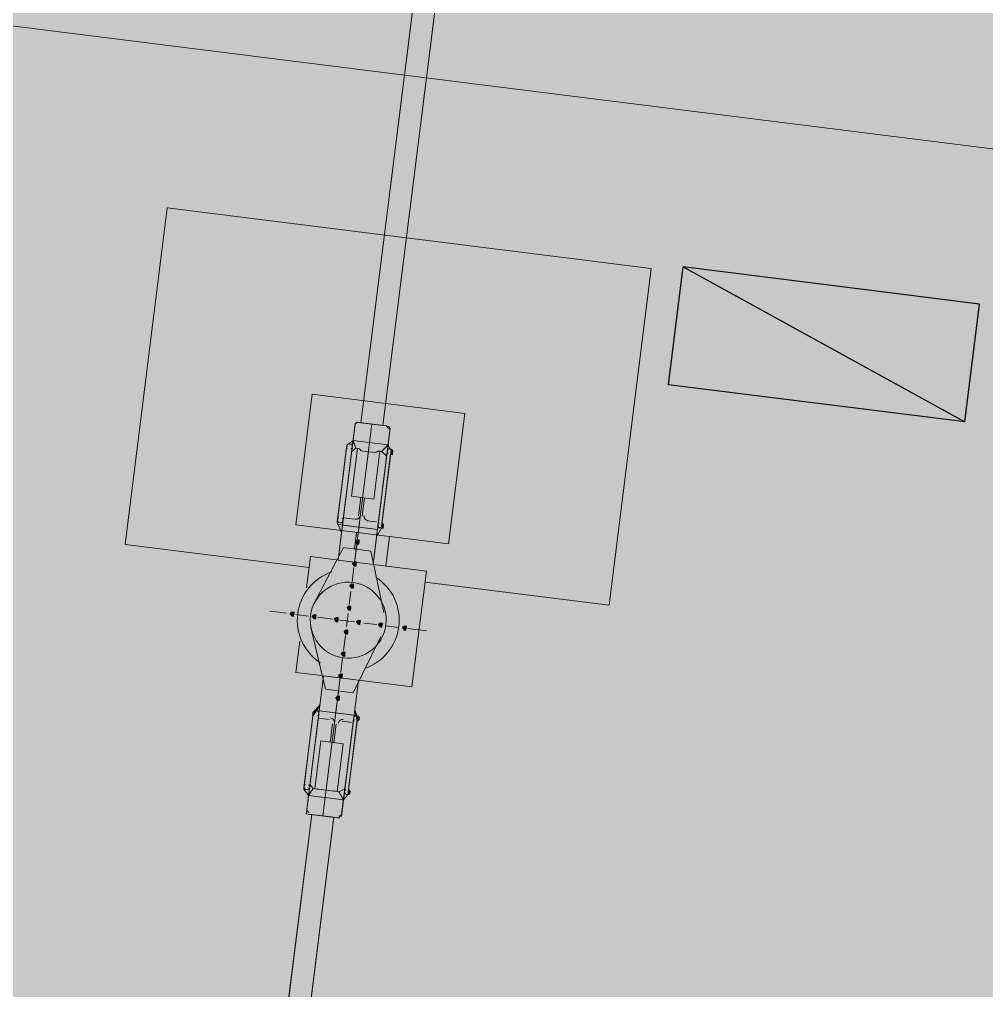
# Model space of a CAD drawing. Header units: metres. Extents: x -4 to 509425, y 7549 to 4732445.
# Drawn here: x 476010.797 to 476015.212, y 4719768.427 to 4719772.862 of the extents above; entities that cross this region are included whole.
import ezdxf

# ---------------------------------------------------------------- set-up
doc = ezdxf.new("R2010")
doc.units = ezdxf.units.M
doc.header["$LTSCALE"] = 0.01
doc.header["$MEASUREMENT"] = 0
doc.layers.get('0').update_dxf_attribs({"lineweight": 0})
doc.layers.add('_SUBESTACIÓN', color=1, linetype='Continuous')
doc.layers.add('SUBESTACION LA VID', color=253, linetype='Continuous')

# ---------------------------------------------------------------- blocks, each defined once
blk = doc.blocks.new('A$Cfff6051d')
at = {"layer": 'SUBESTACION LA VID', "transparency": 33554687}
h = blk.add_hatch(color=256, dxfattribs=at)
h.dxf.hatch_style = 2
edge = h.paths.add_edge_path()
edge.add_spline(control_points=[(476013.7597, 4719771.1938), (476013.7597, 4719771.1938), (476015.1122, 4719771.0242), (476015.1122, 4719771.0242), (476015.1122, 4719771.0242), (476013.8271, 4719771.7314), (476013.8271, 4719771.7314), (476013.8271, 4719771.7314), (476013.7597, 4719771.1938), (476013.7597, 4719771.1938)], knot_values=[0, 0, 0, 0, 1, 1, 1, 2, 2, 2, 3, 3, 3, 3], degree=3, periodic=0)
edge = h.paths.add_edge_path()
edge.add_spline(control_points=[(476015.1122, 4719771.0242), (476015.1122, 4719771.0242), (476013.8271, 4719771.7314), (476013.8271, 4719771.7314), (476013.8271, 4719771.7314), (476015.1796, 4719771.5618), (476015.1796, 4719771.5618), (476015.1796, 4719771.5618), (476015.1122, 4719771.0242), (476015.1122, 4719771.0242)], knot_values=[0, 0, 0, 0, 1, 1, 1, 2, 2, 2, 3, 3, 3, 3], degree=3, periodic=0)
h = blk.add_hatch(color=256, dxfattribs=at)
h.dxf.hatch_style = 2
h.paths.add_polyline_path([(476012.3471, 4719770.475), (476012.3481, 4719770.4834), (476012.3397, 4719770.4844), (476012.3303, 4719770.4771), (476012.3376, 4719770.4676), (476012.346, 4719770.4666)])
h = blk.add_hatch(color=256, dxfattribs=at)
h.dxf.hatch_style = 2
h.paths.add_polyline_path([(476012.3344, 4719770.3742), (476012.3355, 4719770.3826), (476012.3271, 4719770.3836), (476012.3176, 4719770.3763), (476012.325, 4719770.3668), (476012.3334, 4719770.3658)])
h = blk.add_hatch(color=256, dxfattribs=at)
h.dxf.hatch_style = 2
h.paths.add_polyline_path([(476012.3218, 4719770.2734), (476012.3228, 4719770.2818), (476012.3144, 4719770.2828), (476012.305, 4719770.2755), (476012.3123, 4719770.266), (476012.3207, 4719770.265)])
h = blk.add_hatch(color=256, dxfattribs=at)
h.dxf.hatch_style = 2
h.paths.add_polyline_path([(476012.0498, 4719770.1454), (476012.0508, 4719770.1538), (476012.0424, 4719770.1548), (476012.033, 4719770.1475), (476012.0403, 4719770.138), (476012.0487, 4719770.137)])
h = blk.add_hatch(color=256, dxfattribs=at)
h.dxf.hatch_style = 2
h.paths.add_polyline_path([(476012.1506, 4719770.1327), (476012.1516, 4719770.1411), (476012.1432, 4719770.1422), (476012.1338, 4719770.1348), (476012.1411, 4719770.1254), (476012.1495, 4719770.1243)])
h = blk.add_hatch(color=256, dxfattribs=at)
h.dxf.hatch_style = 2
h.paths.add_polyline_path([(476012.3092, 4719770.1726), (476012.3102, 4719770.181), (476012.3018, 4719770.182), (476012.2924, 4719770.1747), (476012.2997, 4719770.1652), (476012.3081, 4719770.1642)])
h = blk.add_hatch(color=256, dxfattribs=at)
h.dxf.hatch_style = 2
h.paths.add_polyline_path([(476012.2514, 4719770.1201), (476012.2524, 4719770.1285), (476012.244, 4719770.1295), (476012.2346, 4719770.1222), (476012.2419, 4719770.1127), (476012.2503, 4719770.1117)])
h = blk.add_hatch(color=256, dxfattribs=at)
h.dxf.hatch_style = 2
h.paths.add_polyline_path([(476012.3522, 4719770.1074), (476012.3532, 4719770.1158), (476012.3448, 4719770.1169), (476012.3354, 4719770.1096), (476012.3427, 4719770.1001), (476012.3511, 4719770.099)])
h = blk.add_hatch(color=256, dxfattribs=at)
h.dxf.hatch_style = 2
h.paths.add_polyline_path([(476012.453, 4719770.0948), (476012.454, 4719770.1032), (476012.4456, 4719770.1043), (476012.4362, 4719770.0969), (476012.4435, 4719770.0875), (476012.4519, 4719770.0864)])
h = blk.add_hatch(color=256, dxfattribs=at)
h.dxf.hatch_style = 2
h.paths.add_polyline_path([(476012.2955, 4719770.0634), (476012.2965, 4719770.0718), (476012.2881, 4719770.0728), (476012.2787, 4719770.0655), (476012.286, 4719770.056), (476012.2944, 4719770.055)])
h = blk.add_hatch(color=256, dxfattribs=at)
h.dxf.hatch_style = 2
h.paths.add_polyline_path([(476012.5622, 4719770.0811), (476012.5632, 4719770.0895), (476012.5548, 4719770.0906), (476012.5454, 4719770.0832), (476012.5527, 4719770.0738), (476012.5611, 4719770.0727)])
h = blk.add_hatch(color=256, dxfattribs=at)
h.dxf.hatch_style = 2
h.paths.add_polyline_path([(476012.2828, 4719769.9626), (476012.2839, 4719769.971), (476012.2755, 4719769.972), (476012.266, 4719769.9647), (476012.2734, 4719769.9552), (476012.2818, 4719769.9542)])
h = blk.add_hatch(color=256, dxfattribs=at)
h.dxf.hatch_style = 2
h.paths.add_polyline_path([(476012.2702, 4719769.8618), (476012.2712, 4719769.8702), (476012.2628, 4719769.8712), (476012.2534, 4719769.8639), (476012.2607, 4719769.8544), (476012.2691, 4719769.8534)])
h = blk.add_hatch(color=256, dxfattribs=at)
h.dxf.hatch_style = 2
h.paths.add_polyline_path([(476012.2576, 4719769.7609), (476012.2586, 4719769.7693), (476012.2502, 4719769.7704), (476012.2408, 4719769.7631), (476012.2481, 4719769.7536), (476012.2565, 4719769.7525)])
at = {"layer": 'SUBESTACION LA VID', "lineweight": 15}
for p, q in [((476076.1032, 4719764.6406), (475978.6258, 4719776.8613)), ((476013.0265, 4719776.371), (476012.3557, 4719771.02)), ((476013.1273, 4719776.3583), (476012.4565, 4719771.0073)), ((476012.3389, 4719771.0221), (476012.4733, 4719771.0052)), ((476012.2916, 4719770.9171), (476012.3199, 4719770.9391)), ((476012.2484, 4719770.5727), (476012.2905, 4719770.9087)), ((476012.3157, 4719770.9055), (476012.2736, 4719770.5695)), ((476012.3136, 4719770.8887), (476012.3325, 4719770.9034)), ((476012.4753, 4719770.8855), (476012.4332, 4719770.5495)), ((476012.45, 4719770.5474), (476012.4921, 4719770.8834)), ((476012.4732, 4719770.8687), (476012.4501, 4719770.8887)), ((476012.345, 4719770.5947), (476012.3555, 4719770.6787)), ((476012.3618, 4719770.5926), (476012.3723, 4719770.6766)), ((476012.2473, 4719770.5643), (476012.2673, 4719770.5191)), ((476012.3418, 4719770.5012), (476012.3492, 4719770.56)), ((476012.449, 4719770.539), (476012.4269, 4719770.4991)), ((476012.3355, 4719770.5191), (476012.3261, 4719770.4435)), ((476012.4867, 4719770.5001), (476012.4699, 4719770.3657)), ((476012.3281, 4719770.392), (476012.3366, 4719770.4592)), ((476012.2757, 4719770.4498), (476012.1411, 4719770.1936)), ((476012.4017, 4719770.434), (476012.2757, 4719770.4498)), ((476012.4017, 4719770.434), (476012.4604, 4719770.1536)), ((476012.3155, 4719770.2912), (476012.3239, 4719770.3584)), ((476012.3029, 4719770.1904), (476012.3102, 4719770.2492)), ((476012.0162, 4719770.1496), (476011.9406, 4719770.159)), ((476012.117, 4719770.1369), (476012.0582, 4719770.1443)), ((476012.2902, 4719770.0896), (476012.2976, 4719770.1484)), ((476012.2262, 4719770.1232), (476012.159, 4719770.1317)), ((476012.327, 4719770.1106), (476012.2598, 4719770.119)), ((476012.4278, 4719770.098), (476012.369, 4719770.1053)), ((476012.1946, 4719769.803), (476012.1275, 4719770.0844)), ((476012.5286, 4719770.0853), (476012.4698, 4719770.0927)), ((476012.6546, 4719770.0695), (476012.5706, 4719770.0801)), ((476012.2765, 4719769.9804), (476012.285, 4719770.0476)), ((476012.3206, 4719769.7872), (476012.4467, 4719770.0444)), ((476012.2639, 4719769.8796), (476012.2723, 4719769.9468)), ((476012.2513, 4719769.7788), (476012.2597, 4719769.846)), ((476012.3206, 4719769.7872), (476012.1946, 4719769.803)), ((476012.1389, 4719769.699), (476012.1683, 4719769.7295)), ((476012.2386, 4719769.678), (476012.246, 4719769.7368)), ((476012.3405, 4719769.6738), (476012.3279, 4719769.7095)), ((476012.1378, 4719769.6906), (476012.0957, 4719769.3546)), ((476012.1209, 4719769.3515), (476012.163, 4719769.6875)), ((476012.2805, 4719769.3315), (476012.3226, 4719769.6675)), ((476012.3394, 4719769.6654), (476012.2973, 4719769.3293)), ((476012.226, 4719769.6455), (476012.2155, 4719769.5614)), ((476012.2428, 4719769.6433), (476012.2323, 4719769.5593)), ((476012.123, 4719769.3683), (476012.1377, 4719769.3494)), ((476012.2826, 4719769.3483), (476012.2553, 4719769.3346)), ((476012.2962, 4719769.3209), (476012.2763, 4719769.2979)), ((476012.1313, 4719769.2307), (476011.3994, 4719763.3925)), ((476012.2322, 4719769.2181), (476011.5002, 4719763.3798)), ((476012.249, 4719769.216), (476012.1145, 4719769.2328))]:
    blk.add_line(p, q, dxfattribs=at)
at = {"layer": 'SUBESTACION LA VID', "lineweight": 0}
for p, q in [((476012.4269, 4719770.4991), (476012.488, 4719770.9863)), ((476012.2884, 4719770.8919), (476012.2916, 4719770.9171)), ((476012.2884, 4719770.8919), (476012.2916, 4719770.9171)), ((476012.2895, 4719770.9003), (476012.2916, 4719770.9171)), ((476012.2895, 4719770.9003), (476012.2905, 4719770.9087)), ((476012.2895, 4719770.9003), (476012.2905, 4719770.9087)), ((476012.49, 4719770.8666), (476012.4932, 4719770.8918)), ((476012.4911, 4719770.875), (476012.4932, 4719770.8918)), ((476012.5005, 4719770.8824), (476012.5005, 4719770.8824)), ((476012.2473, 4719770.5643), (476012.2495, 4719770.5811)), ((476012.2473, 4719770.5643), (476012.2484, 4719770.5727)), ((476012.449, 4719770.539), (476012.4511, 4719770.5558)), ((476012.449, 4719770.539), (476012.4511, 4719770.5558)), ((476012.4574, 4719770.5379), (476012.4584, 4719770.5463)), ((476012.1683, 4719769.7295), (476012.1083, 4719769.2507)), ((476012.1389, 4719769.699), (476012.1368, 4719769.6822)), ((476012.1389, 4719769.699), (476012.1368, 4719769.6822)), ((476012.1389, 4719769.699), (476012.1378, 4719769.6906)), ((476012.3279, 4719769.7095), (476012.3384, 4719769.657)), ((476012.3405, 4719769.6738), (476012.3384, 4719769.657)), ((476012.3489, 4719769.6727), (476012.3478, 4719769.6643)), ((476012.0967, 4719769.363), (476012.0946, 4719769.3462)), ((476012.0967, 4719769.363), (476012.0946, 4719769.3462)), ((476012.0957, 4719769.3546), (476012.0957, 4719769.3546)), ((476012.2994, 4719769.3461), (476012.2962, 4719769.3209)), ((476012.2994, 4719769.3461), (476012.2962, 4719769.3209)), ((476012.3068, 4719769.3367), (476012.2962, 4719769.3209)), ((476012.3068, 4719769.3367), (476012.2962, 4719769.3209)), ((476012.3068, 4719769.3367), (476012.3057, 4719769.3283)), ((476012.3068, 4719769.3367), (476012.3057, 4719769.3283)), ((476012.1313, 4719769.2307), (476012.2322, 4719769.2181))]:
    blk.add_line(p, q, dxfattribs=at)
at = {"layer": 'SUBESTACION LA VID', "lineweight": 15}
for points in [[(476013.0265, 4719776.371), (476013.1273, 4719776.3583), (476012.4565, 4719771.0073), (476012.3557, 4719771.02), (476013.0265, 4719776.371)], [(476012.6484, 4719770.2922), (476013.4884, 4719770.1868), (476013.6811, 4719771.7241), (476011.4718, 4719772.0011), (476011.2791, 4719770.4638), (476012.1192, 4719770.3585)], [(476015.1796, 4719771.5618), (476013.8271, 4719771.7314), (476013.7597, 4719771.1938), (476015.1122, 4719771.0242), (476015.1796, 4719771.5618)], [(476012.8303, 4719771.0629), (476012.1331, 4719771.1503), (476012.0583, 4719770.5538), (476012.7556, 4719770.4664), (476012.8303, 4719771.0629)], [(476012.4061, 4719771.0137), (476012.3389, 4719771.0221), (476012.3294, 4719771.0147), (476012.3284, 4719771.0063), (476012.3199, 4719770.9391), (476012.2916, 4719770.9171), (476012.2905, 4719770.9087), (476012.2895, 4719770.9003), (476012.2884, 4719770.8919), (476012.2695, 4719770.7407), (476012.2495, 4719770.5811), (476012.2484, 4719770.5727), (476012.2473, 4719770.5643), (476012.2673, 4719770.5191), (476012.2515, 4719770.3931), (476012.3271, 4719770.3836), (476012.4061, 4719771.0137)], [(476012.488, 4719770.9863), (476012.4795, 4719770.9191), (476012.3199, 4719770.9391), (476012.3284, 4719771.0063)], [(476012.4061, 4719771.0137), (476012.4733, 4719771.0052), (476012.4806, 4719770.9958), (476012.489, 4719770.9947), (476012.488, 4719770.9863), (476012.4795, 4719770.9191), (476012.4932, 4719770.8918), (476012.5005, 4719770.8824), (476012.4995, 4719770.874), (476012.4911, 4719770.875), (476012.49, 4719770.8666), (476012.4711, 4719770.7154), (476012.4511, 4719770.5558), (476012.4584, 4719770.5463), (476012.4574, 4719770.5379), (476012.449, 4719770.539), (476012.4269, 4719770.4991), (476012.4111, 4719770.3731), (476012.3271, 4719770.3836), (476012.4061, 4719771.0137)], [(476012.3199, 4719770.9391), (476012.3325, 4719770.9034), (476012.3409, 4719770.9024), (476012.3493, 4719770.9013), (476012.3567, 4719770.8919), (476012.3903, 4719770.8877), (476012.4239, 4719770.8834), (476012.4333, 4719770.8908), (476012.4417, 4719770.8897), (476012.4501, 4719770.8887), (476012.4795, 4719770.9191), (476012.4932, 4719770.8918)], [(476012.3409, 4719770.9024), (476012.3135, 4719770.684), (476012.4143, 4719770.6713), (476012.4417, 4719770.8897)], [(476012.2757, 4719770.5863), (476012.3009, 4719770.5832), (476012.3261, 4719770.58)], [(476012.2515, 4719770.3931), (476012.2715, 4719770.5527), (476012.4311, 4719770.5327), (476012.4111, 4719770.3731), (476012.2515, 4719770.3931)], [(476012.2547, 4719770.5548), (476012.2883, 4719770.5506), (476012.3471, 4719770.5432)], [(476012.4311, 4719770.5327), (476012.3975, 4719770.5369), (476012.3471, 4719770.5432)], [(476012.4269, 4719770.5674), (476012.4101, 4719770.5695), (476012.3849, 4719770.5726)], [(476012.2431, 4719770.3942), (476012.1255, 4719770.4089), (476012.1076, 4719770.2661)], [(476012.3447, 4719769.8439), (476012.5884, 4719769.8133), (476012.6547, 4719770.3426), (476012.4111, 4719770.3731)], [(476012.077, 4719770.0225), (476012.0591, 4719769.8797), (476012.1767, 4719769.8649)], [(476012.1818, 4719769.2244), (476012.1145, 4719769.2328), (476012.1061, 4719769.2339), (476012.1072, 4719769.2423), (476012.1083, 4719769.2507), (476012.1167, 4719769.3179), (476012.0946, 4719769.3462), (476012.0957, 4719769.3546), (476012.0967, 4719769.363), (476012.0978, 4719769.3714), (476012.1168, 4719769.5226), (476012.1368, 4719769.6822), (476012.1378, 4719769.6906), (476012.1389, 4719769.699), (476012.1683, 4719769.7295), (476012.1851, 4719769.8639), (476012.2607, 4719769.8544), (476012.1818, 4719769.2244)], [(476012.3447, 4719769.8439), (476012.3247, 4719769.6843), (476012.1651, 4719769.7043), (476012.1851, 4719769.8639), (476012.3447, 4719769.8439)], [(476012.1818, 4719769.2244), (476012.249, 4719769.216), (476012.2574, 4719769.2149), (476012.2584, 4719769.2233), (476012.2668, 4719769.2223), (476012.2679, 4719769.2307), (476012.2763, 4719769.2979), (476012.2962, 4719769.3209), (476012.3057, 4719769.3283), (476012.3068, 4719769.3367), (476012.2984, 4719769.3377), (476012.2994, 4719769.3461), (476012.3184, 4719769.4974), (476012.3384, 4719769.657), (476012.3478, 4719769.6643), (476012.3489, 4719769.6727), (476012.3405, 4719769.6738), (476012.3279, 4719769.7095), (476012.3447, 4719769.8439), (476012.2607, 4719769.8544), (476012.1818, 4719769.2244)], [(476012.1567, 4719769.7053), (476012.1903, 4719769.7011), (476012.2491, 4719769.6937)], [(476012.1609, 4719769.6707), (476012.1861, 4719769.6675), (476012.2113, 4719769.6644)], [(476012.3331, 4719769.6832), (476012.2995, 4719769.6874), (476012.2491, 4719769.6937)], [(476012.3121, 4719769.6517), (476012.2953, 4719769.6538), (476012.2701, 4719769.657)], [(476012.2469, 4719769.3357), (476012.2743, 4719769.5541), (476012.1735, 4719769.5667), (476012.1461, 4719769.3483)], [(476012.2763, 4719769.2979), (476012.2553, 4719769.3346), (476012.2469, 4719769.3357), (476012.2385, 4719769.3367), (476012.2301, 4719769.3378), (476012.1965, 4719769.342), (476012.1629, 4719769.3462), (476012.1545, 4719769.3472), (476012.1461, 4719769.3483), (476012.1377, 4719769.3494), (476012.1167, 4719769.3179), (476012.0946, 4719769.3462)], [(476012.1083, 4719769.2507), (476012.1167, 4719769.3179), (476012.2763, 4719769.2979), (476012.2679, 4719769.2307)], [(476012.1313, 4719769.2307), (476012.2322, 4719769.2181), (476011.5002, 4719763.3798), (476011.3994, 4719763.3925), (476012.1313, 4719769.2307)]]:
    blk.add_lwpolyline(points, dxfattribs=at)
at = {"layer": 'SUBESTACION LA VID', "lineweight": 0}
for points in [[(476012.2515, 4719770.3931), (476012.3294, 4719771.0147), (476012.2673, 4719770.5191), (476012.3284, 4719771.0063)], [(476012.4111, 4719770.3731), (476012.489, 4719770.9947), (476012.4269, 4719770.4991)], [(476012.2884, 4719770.8919), (476012.2916, 4719770.9171), (476012.2895, 4719770.9003), (476012.2916, 4719770.9171)], [(476012.49, 4719770.8666), (476012.4932, 4719770.8918), (476012.4511, 4719770.5558)], [(476012.4711, 4719770.7154), (476012.4932, 4719770.8918), (476012.49, 4719770.8666)], [(476012.4995, 4719770.874), (476012.5005, 4719770.8824), (476012.4911, 4719770.875), (476012.4932, 4719770.8918)], [(476012.2495, 4719770.5811), (476012.2473, 4719770.5643), (476012.2484, 4719770.5727), (476012.2473, 4719770.5643)], [(476012.4584, 4719770.5463), (476012.449, 4719770.539), (476012.4511, 4719770.5558)], [(476012.4574, 4719770.5379), (476012.4584, 4719770.5463), (476012.4574, 4719770.5379)], [(476012.1851, 4719769.8639), (476012.1072, 4719769.2423), (476012.1683, 4719769.7295)], [(476012.3447, 4719769.8439), (476012.2668, 4719769.2223), (476012.3279, 4719769.7095), (476012.2679, 4719769.2307)], [(476012.1378, 4719769.6906), (476012.1389, 4719769.699), (476012.1368, 4719769.6822)], [(476012.1389, 4719769.699), (476012.1378, 4719769.6906), (476012.1389, 4719769.699)], [(476012.3279, 4719769.7095), (476012.3384, 4719769.657), (476012.3279, 4719769.7095)], [(476012.0978, 4719769.3714), (476012.0946, 4719769.3462), (476012.1368, 4719769.6822)], [(476012.3384, 4719769.657), (476012.3489, 4719769.6727), (476012.3478, 4719769.6643), (476012.3489, 4719769.6727)], [(476012.1168, 4719769.5226), (476012.0946, 4719769.3462), (476012.0978, 4719769.3714)], [(476012.0967, 4719769.363), (476012.0957, 4719769.3546), (476012.0967, 4719769.363), (476012.0946, 4719769.3462)], [(476012.2984, 4719769.3377), (476012.2962, 4719769.3209), (476012.2984, 4719769.3377)]]:
    blk.add_lwpolyline(points, dxfattribs=at)
at = {"layer": 'SUBESTACION LA VID'}
for points in [[(476012.3471, 4719770.475), (476012.3481, 4719770.4834), (476012.3397, 4719770.4844), (476012.3303, 4719770.4771), (476012.3376, 4719770.4676), (476012.346, 4719770.4666)], [(476012.3344, 4719770.3742), (476012.3355, 4719770.3826), (476012.3271, 4719770.3836), (476012.3176, 4719770.3763), (476012.325, 4719770.3668), (476012.3334, 4719770.3658)], [(476012.3218, 4719770.2734), (476012.3228, 4719770.2818), (476012.3144, 4719770.2828), (476012.305, 4719770.2755), (476012.3123, 4719770.266), (476012.3207, 4719770.265)], [(476012.0498, 4719770.1454), (476012.0508, 4719770.1538), (476012.0424, 4719770.1548), (476012.033, 4719770.1475), (476012.0403, 4719770.138), (476012.0487, 4719770.137)], [(476012.1506, 4719770.1327), (476012.1516, 4719770.1411), (476012.1432, 4719770.1422), (476012.1338, 4719770.1348), (476012.1411, 4719770.1254), (476012.1495, 4719770.1243)], [(476012.3092, 4719770.1726), (476012.3102, 4719770.181), (476012.3018, 4719770.182), (476012.2924, 4719770.1747), (476012.2997, 4719770.1652), (476012.3081, 4719770.1642)], [(476012.2514, 4719770.1201), (476012.2524, 4719770.1285), (476012.244, 4719770.1295), (476012.2346, 4719770.1222), (476012.2419, 4719770.1127), (476012.2503, 4719770.1117)], [(476012.3522, 4719770.1074), (476012.3532, 4719770.1158), (476012.3448, 4719770.1169), (476012.3354, 4719770.1096), (476012.3427, 4719770.1001), (476012.3511, 4719770.099)], [(476012.453, 4719770.0948), (476012.454, 4719770.1032), (476012.4456, 4719770.1043), (476012.4362, 4719770.0969), (476012.4435, 4719770.0875), (476012.4519, 4719770.0864)], [(476012.2955, 4719770.0634), (476012.2965, 4719770.0718), (476012.2881, 4719770.0728), (476012.2787, 4719770.0655), (476012.286, 4719770.056), (476012.2944, 4719770.055)], [(476012.5622, 4719770.0811), (476012.5632, 4719770.0895), (476012.5548, 4719770.0906), (476012.5454, 4719770.0832), (476012.5527, 4719770.0738), (476012.5611, 4719770.0727)], [(476012.2828, 4719769.9626), (476012.2839, 4719769.971), (476012.2755, 4719769.972), (476012.266, 4719769.9647), (476012.2734, 4719769.9552), (476012.2818, 4719769.9542)], [(476012.2702, 4719769.8618), (476012.2712, 4719769.8702), (476012.2628, 4719769.8712), (476012.2534, 4719769.8639), (476012.2607, 4719769.8544), (476012.2691, 4719769.8534)], [(476012.2576, 4719769.7609), (476012.2586, 4719769.7693), (476012.2502, 4719769.7704), (476012.2408, 4719769.7631), (476012.2481, 4719769.7536), (476012.2565, 4719769.7525)]]:
    blk.add_lwpolyline(points, close=True, dxfattribs=at)
at = {"layer": 'SUBESTACION LA VID', "lineweight": 0}
for points in [[(476012.3471, 4719770.475), (476012.3481, 4719770.4834), (476012.3397, 4719770.4844), (476012.3303, 4719770.4771), (476012.3376, 4719770.4676), (476012.346, 4719770.4666)], [(476012.3344, 4719770.3742), (476012.3355, 4719770.3826), (476012.3271, 4719770.3836), (476012.3176, 4719770.3763), (476012.325, 4719770.3668), (476012.3334, 4719770.3658)], [(476012.3218, 4719770.2734), (476012.3228, 4719770.2818), (476012.3144, 4719770.2828), (476012.305, 4719770.2755), (476012.3123, 4719770.266), (476012.3207, 4719770.265)], [(476012.0498, 4719770.1454), (476012.0508, 4719770.1538), (476012.0424, 4719770.1548), (476012.033, 4719770.1475), (476012.0403, 4719770.138), (476012.0487, 4719770.137)], [(476012.1506, 4719770.1327), (476012.1516, 4719770.1411), (476012.1432, 4719770.1422), (476012.1338, 4719770.1348), (476012.1411, 4719770.1254), (476012.1495, 4719770.1243)], [(476012.3092, 4719770.1726), (476012.3102, 4719770.181), (476012.3018, 4719770.182), (476012.2924, 4719770.1747), (476012.2997, 4719770.1652), (476012.3081, 4719770.1642)], [(476012.2514, 4719770.1201), (476012.2524, 4719770.1285), (476012.244, 4719770.1295), (476012.2346, 4719770.1222), (476012.2419, 4719770.1127), (476012.2503, 4719770.1117)], [(476012.3522, 4719770.1074), (476012.3532, 4719770.1158), (476012.3448, 4719770.1169), (476012.3354, 4719770.1096), (476012.3427, 4719770.1001), (476012.3511, 4719770.099)], [(476012.453, 4719770.0948), (476012.454, 4719770.1032), (476012.4456, 4719770.1043), (476012.4362, 4719770.0969), (476012.4435, 4719770.0875), (476012.4519, 4719770.0864)], [(476012.2955, 4719770.0634), (476012.2965, 4719770.0718), (476012.2881, 4719770.0728), (476012.2787, 4719770.0655), (476012.286, 4719770.056), (476012.2944, 4719770.055)], [(476012.5622, 4719770.0811), (476012.5632, 4719770.0895), (476012.5548, 4719770.0906), (476012.5454, 4719770.0832), (476012.5527, 4719770.0738), (476012.5611, 4719770.0727)], [(476012.2828, 4719769.9626), (476012.2839, 4719769.971), (476012.2755, 4719769.972), (476012.266, 4719769.9647), (476012.2734, 4719769.9552), (476012.2818, 4719769.9542)], [(476012.2702, 4719769.8618), (476012.2712, 4719769.8702), (476012.2628, 4719769.8712), (476012.2534, 4719769.8639), (476012.2607, 4719769.8544), (476012.2691, 4719769.8534)], [(476012.2576, 4719769.7609), (476012.2586, 4719769.7693), (476012.2502, 4719769.7704), (476012.2408, 4719769.7631), (476012.2481, 4719769.7536), (476012.2565, 4719769.7525)]]:
    blk.add_lwpolyline(points, close=True, dxfattribs=at)
at = {"layer": 'SUBESTACION LA VID'}
for points in [[(476013.7597, 4719771.1938), (476013.7597, 4719771.1938), (476015.1122, 4719771.0242), (476015.1122, 4719771.0242), (476015.1122, 4719771.0242), (476013.8271, 4719771.7314), (476013.8271, 4719771.7314), (476013.8271, 4719771.7314), (476013.7597, 4719771.1938), (476013.7597, 4719771.1938)], [(476015.1122, 4719771.0242), (476015.1122, 4719771.0242), (476013.8271, 4719771.7314), (476013.8271, 4719771.7314), (476013.8271, 4719771.7314), (476015.1796, 4719771.5618), (476015.1796, 4719771.5618), (476015.1796, 4719771.5618), (476015.1122, 4719771.0242), (476015.1122, 4719771.0242)], [(476012.1368, 4719769.6822), (476012.1368, 4719769.6822), (476012.1683, 4719769.7295), (476012.1683, 4719769.7295), (476012.1683, 4719769.7295), (476012.1389, 4719769.699), (476012.1389, 4719769.699), (476012.1389, 4719769.699), (476012.1368, 4719769.6822), (476012.1368, 4719769.6822)]]:
    blk.add_open_spline(points, degree=3, knots=[0, 0, 0, 0, 1, 1, 1, 2, 2, 2, 3, 3, 3, 3], dxfattribs=at)
at = {"layer": 'SUBESTACION LA VID', "lineweight": 0}
for points in [[(476013.7597, 4719771.1938), (476013.7597, 4719771.1938), (476015.1122, 4719771.0242), (476015.1122, 4719771.0242), (476015.1122, 4719771.0242), (476013.8271, 4719771.7314), (476013.8271, 4719771.7314), (476013.8271, 4719771.7314), (476013.7597, 4719771.1938), (476013.7597, 4719771.1938)], [(476015.1122, 4719771.0242), (476015.1122, 4719771.0242), (476013.8271, 4719771.7314), (476013.8271, 4719771.7314), (476013.8271, 4719771.7314), (476015.1796, 4719771.5618), (476015.1796, 4719771.5618), (476015.1796, 4719771.5618), (476015.1122, 4719771.0242), (476015.1122, 4719771.0242)], [(476012.1368, 4719769.6822), (476012.1368, 4719769.6822), (476012.1683, 4719769.7295), (476012.1683, 4719769.7295), (476012.1683, 4719769.7295), (476012.1389, 4719769.699), (476012.1389, 4719769.699), (476012.1389, 4719769.699), (476012.1368, 4719769.6822), (476012.1368, 4719769.6822)]]:
    blk.add_open_spline(points, degree=3, knots=[0, 0, 0, 0, 1, 1, 1, 2, 2, 2, 3, 3, 3, 3], dxfattribs=at)
at = {"layer": 'SUBESTACION LA VID', "lineweight": 15}
for points in [[(476012.3431, 4719771.0215), (476012.3361, 4719771.0224), (476012.3298, 4719771.0175), (476012.3289, 4719771.0105)], [(476012.3303, 4719770.5795), (476012.3419, 4719770.578), (476012.3525, 4719770.5862), (476012.3539, 4719770.5978)], [(476012.3707, 4719770.5957), (476012.3693, 4719770.5841), (476012.3775, 4719770.5735), (476012.3891, 4719770.5721)], [(476012.2349, 4719769.6486), (476012.2364, 4719769.6602), (476012.2282, 4719769.6708), (476012.2166, 4719769.6722)], [(476012.2754, 4719769.6649), (476012.2638, 4719769.6663), (476012.2532, 4719769.6581), (476012.2517, 4719769.6465)], [(476012.2542, 4719769.2238), (476012.2612, 4719769.223), (476012.2675, 4719769.2279), (476012.2684, 4719769.2348)]]:
    blk.add_open_spline(points, degree=3, dxfattribs=at)
for points, knots in [([(476012.4885, 4719770.9905), (476012.4889, 4719770.9939), (476012.488, 4719770.9972), (476012.4859, 4719770.9999), (476012.4839, 4719771.0026), (476012.4808, 4719771.0043), (476012.4775, 4719771.0047)], [0, 0, 0, 0, 1, 1, 1, 2, 2, 2, 2]), ([(476012.3052, 4719770.9239), (476012.2998, 4719770.9246), (476012.2946, 4719770.9217), (476012.2922, 4719770.9168), (476012.2898, 4719770.9119), (476012.2909, 4719770.9061), (476012.2947, 4719770.9022)], [0, 0, 0, 0, 1, 1, 1, 2, 2, 2, 2]), ([(476012.3162, 4719770.9097), (476012.3171, 4719770.9167), (476012.3122, 4719770.923), (476012.3052, 4719770.9239), (476012.2983, 4719770.9248), (476012.2919, 4719770.9198), (476012.291, 4719770.9129)], [0, 0, 0, 0, 1, 1, 1, 2, 2, 2, 2]), ([(476012.31, 4719770.9003), (476012.3147, 4719770.9031), (476012.3172, 4719770.9085), (476012.3161, 4719770.9138), (476012.315, 4719770.9192), (476012.3106, 4719770.9232), (476012.3052, 4719770.9239)], [0, 0, 0, 0, 1, 1, 1, 2, 2, 2, 2]), ([(476012.49, 4719770.9007), (476012.4846, 4719770.9014), (476012.4794, 4719770.8986), (476012.477, 4719770.8937), (476012.4746, 4719770.8888), (476012.4757, 4719770.8829), (476012.4796, 4719770.8791)], [0, 0, 0, 0, 1, 1, 1, 2, 2, 2, 2]), ([(476012.5011, 4719770.8866), (476012.5019, 4719770.8935), (476012.497, 4719770.8999), (476012.49, 4719770.9007), (476012.4831, 4719770.9016), (476012.4767, 4719770.8967), (476012.4759, 4719770.8897)], [0, 0, 0, 0, 1, 1, 1, 2, 2, 2, 2]), ([(476012.4948, 4719770.8772), (476012.4996, 4719770.8799), (476012.502, 4719770.8853), (476012.5009, 4719770.8907), (476012.4998, 4719770.896), (476012.4954, 4719770.9001), (476012.49, 4719770.9007)], [0, 0, 0, 0, 1, 1, 1, 2, 2, 2, 2]), ([(476012.2551, 4719770.5863), (476012.2504, 4719770.5835), (476012.248, 4719770.5781), (476012.2491, 4719770.5728), (476012.2502, 4719770.5674), (476012.2545, 4719770.5634), (476012.2599, 4719770.5627)], [0, 0, 0, 0, 1, 1, 1, 2, 2, 2, 2]), ([(476012.2599, 4719770.5627), (476012.2653, 4719770.562), (476012.2706, 4719770.5649), (476012.273, 4719770.5698), (476012.2753, 4719770.5747), (476012.2743, 4719770.5805), (476012.2704, 4719770.5843)], [0, 0, 0, 0, 1, 1, 1, 2, 2, 2, 2]), ([(476012.2489, 4719770.5769), (476012.2481, 4719770.5699), (476012.253, 4719770.5636), (476012.2599, 4719770.5627), (476012.2669, 4719770.5618), (476012.2733, 4719770.5668), (476012.2741, 4719770.5737)], [0, 0, 0, 0, 1, 1, 1, 2, 2, 2, 2]), ([(476012.4399, 4719770.5631), (476012.4352, 4719770.5604), (476012.4328, 4719770.5549), (476012.4339, 4719770.5496), (476012.435, 4719770.5442), (476012.4393, 4719770.5402), (476012.4448, 4719770.5395)], [0, 0, 0, 0, 1, 1, 1, 2, 2, 2, 2]), ([(476012.4337, 4719770.5537), (476012.4329, 4719770.5467), (476012.4378, 4719770.5404), (476012.4448, 4719770.5395), (476012.4517, 4719770.5387), (476012.4581, 4719770.5436), (476012.4589, 4719770.5505)], [0, 0, 0, 0, 1, 1, 1, 2, 2, 2, 2]), ([(476012.4448, 4719770.5395), (476012.4502, 4719770.5388), (476012.4554, 4719770.5417), (476012.4578, 4719770.5466), (476012.4601, 4719770.5515), (476012.4591, 4719770.5574), (476012.4552, 4719770.5612)], [0, 0, 0, 0, 1, 1, 1, 2, 2, 2, 2]), ([(476012.2224, 4719770.3387), (476012.1384, 4719770.3098), (476012.0782, 4719770.2356), (476012.0671, 4719770.1474), (476012.056, 4719770.0593), (476012.0961, 4719769.9725), (476012.1704, 4719769.9238)], [0, 0, 0, 0, 1, 1, 1, 2, 2, 2, 2]), ([(476012.1259, 4719770.1401), (476012.114, 4719770.045), (476012.1814, 4719769.9582), (476012.2765, 4719769.9463), (476012.3716, 4719769.9344), (476012.4584, 4719770.0018), (476012.4703, 4719770.0969), (476012.4822, 4719770.192), (476012.4148, 4719770.2788), (476012.3197, 4719770.2907), (476012.2246, 4719770.3026), (476012.1378, 4719770.2352), (476012.1259, 4719770.1401)], [0, 0, 0, 0, 1, 1, 1, 2, 2, 2, 3, 3, 3, 4, 4, 4, 4]), ([(476012.3738, 4719769.8983), (476012.4578, 4719769.9272), (476012.5181, 4719770.0014), (476012.5291, 4719770.0895), (476012.5402, 4719770.1777), (476012.5001, 4719770.2644), (476012.4258, 4719770.3132)], [0, 0, 0, 0, 1, 1, 1, 2, 2, 2, 2]), ([(476012.1525, 4719769.7059), (476012.1471, 4719769.7065), (476012.1419, 4719769.7037), (476012.1395, 4719769.6988), (476012.1371, 4719769.6939), (476012.1382, 4719769.688), (476012.142, 4719769.6842)], [0, 0, 0, 0, 1, 1, 1, 2, 2, 2, 2]), ([(476012.1635, 4719769.6917), (476012.1644, 4719769.6986), (476012.1595, 4719769.705), (476012.1525, 4719769.7059), (476012.1456, 4719769.7067), (476012.1392, 4719769.7018), (476012.1383, 4719769.6948)], [0, 0, 0, 0, 1, 1, 1, 2, 2, 2, 2]), ([(476012.1573, 4719769.6823), (476012.162, 4719769.685), (476012.1645, 4719769.6905), (476012.1634, 4719769.6958), (476012.1623, 4719769.7011), (476012.1579, 4719769.7052), (476012.1525, 4719769.7059)], [0, 0, 0, 0, 1, 1, 1, 2, 2, 2, 2]), ([(476012.3373, 4719769.6827), (476012.3319, 4719769.6834), (476012.3267, 4719769.6805), (476012.3243, 4719769.6756), (476012.3219, 4719769.6707), (476012.323, 4719769.6648), (476012.3268, 4719769.661)], [0, 0, 0, 0, 1, 1, 1, 2, 2, 2, 2]), ([(476012.3484, 4719769.6685), (476012.3492, 4719769.6755), (476012.3443, 4719769.6818), (476012.3373, 4719769.6827), (476012.3304, 4719769.6836), (476012.324, 4719769.6786), (476012.3232, 4719769.6717)], [0, 0, 0, 0, 1, 1, 1, 2, 2, 2, 2]), ([(476012.3421, 4719769.6591), (476012.3468, 4719769.6618), (476012.3493, 4719769.6673), (476012.3482, 4719769.6726), (476012.3471, 4719769.678), (476012.3427, 4719769.682), (476012.3373, 4719769.6827)], [0, 0, 0, 0, 1, 1, 1, 2, 2, 2, 2]), ([(476012.1024, 4719769.3682), (476012.0977, 4719769.3655), (476012.0953, 4719769.36), (476012.0964, 4719769.3547), (476012.0975, 4719769.3494), (476012.1018, 4719769.3453), (476012.1072, 4719769.3446)], [0, 0, 0, 0, 1, 1, 1, 2, 2, 2, 2]), ([(476012.0962, 4719769.3588), (476012.0953, 4719769.3519), (476012.1003, 4719769.3455), (476012.1072, 4719769.3446), (476012.1142, 4719769.3438), (476012.1205, 4719769.3487), (476012.1214, 4719769.3557)], [0, 0, 0, 0, 1, 1, 1, 2, 2, 2, 2]), ([(476012.1072, 4719769.3446), (476012.1126, 4719769.344), (476012.1179, 4719769.3468), (476012.1202, 4719769.3517), (476012.1226, 4719769.3566), (476012.1216, 4719769.3625), (476012.1177, 4719769.3663)], [0, 0, 0, 0, 1, 1, 1, 2, 2, 2, 2]), ([(476012.2872, 4719769.3451), (476012.2825, 4719769.3423), (476012.2801, 4719769.3369), (476012.2812, 4719769.3315), (476012.2823, 4719769.3262), (476012.2866, 4719769.3221), (476012.292, 4719769.3215)], [0, 0, 0, 0, 1, 1, 1, 2, 2, 2, 2]), ([(476012.292, 4719769.3215), (476012.2974, 4719769.3208), (476012.3027, 4719769.3236), (476012.3051, 4719769.3285), (476012.3074, 4719769.3334), (476012.3064, 4719769.3393), (476012.3025, 4719769.3431)], [0, 0, 0, 0, 1, 1, 1, 2, 2, 2, 2]), ([(476012.281, 4719769.3357), (476012.2802, 4719769.3287), (476012.2851, 4719769.3223), (476012.292, 4719769.3215), (476012.299, 4719769.3206), (476012.3054, 4719769.3255), (476012.3062, 4719769.3325)], [0, 0, 0, 0, 1, 1, 1, 2, 2, 2, 2]), ([(476012.1088, 4719769.2549), (476012.1084, 4719769.2515), (476012.1093, 4719769.2481), (476012.1113, 4719769.2455), (476012.1134, 4719769.2428), (476012.1165, 4719769.2411), (476012.1198, 4719769.2407)], [0, 0, 0, 0, 1, 1, 1, 2, 2, 2, 2])]:
    blk.add_open_spline(points, degree=3, knots=knots, dxfattribs=at)

msp = doc.modelspace()

# ---------------------------------------------------------------- hatches: boundary and pattern name
at = {"layer": '_SUBESTACIÓN', "transparency": 33554559}
h = msp.add_hatch(color=1, dxfattribs=at)
h.dxf.hatch_style = 1
h.paths.add_polyline_path([(475968.6399, 4719805.825), (476089.9386, 4719790.615), (476078.1686, 4719696.74), (475956.8686, 4719711.9502)])

# ---------------------------------------------------------------- block references
at = {"linetype": 'Continuous'}
msp.add_blockref('A$Cfff6051d', (0, 0), dxfattribs=at)

doc.saveas('drawing.dxf')
